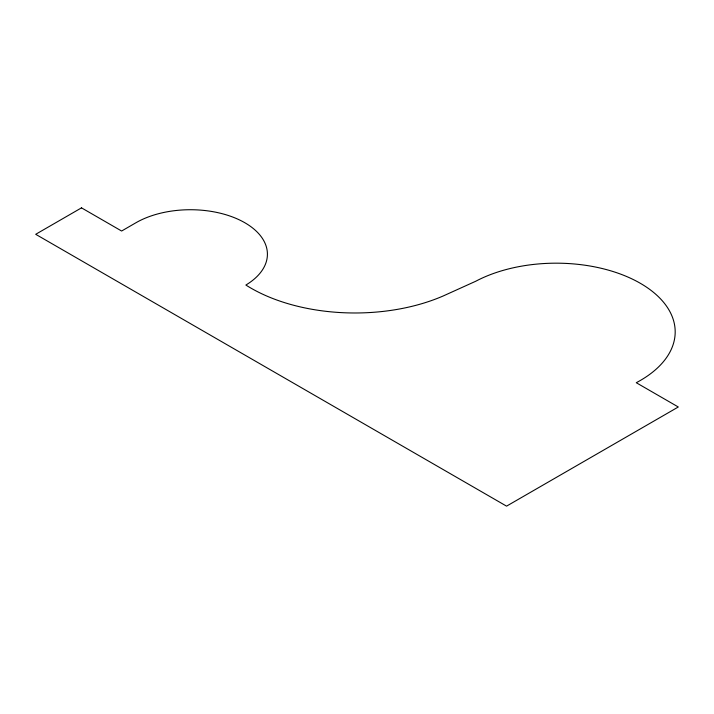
<?xml version="1.0" encoding="UTF-8"?>
<svg xmlns="http://www.w3.org/2000/svg" width="714" height="714" viewBox="0 0 714 714"><rect width="100%" height="100%" fill="white"/><g stroke="black" fill="none" stroke-linecap="round" stroke-linejoin="round"><path stroke-width="1.07" d="M81.503 207.854L35.7 234.299L506.556 506.146L678.3 406.989L636.263 382.713A119.015 68.714 0 0 0 644.064 285.555A119.015 68.714 0 0 0 475.765 281.236L443.224 295.962A147.022 84.886 0 0 1 245.875 285.038A77.014 44.464 0 0 0 244.679 222.652A77.014 44.464 0 0 0 136.624 222.357L121.621 231.024L81.503 207.854"/></g></svg>
